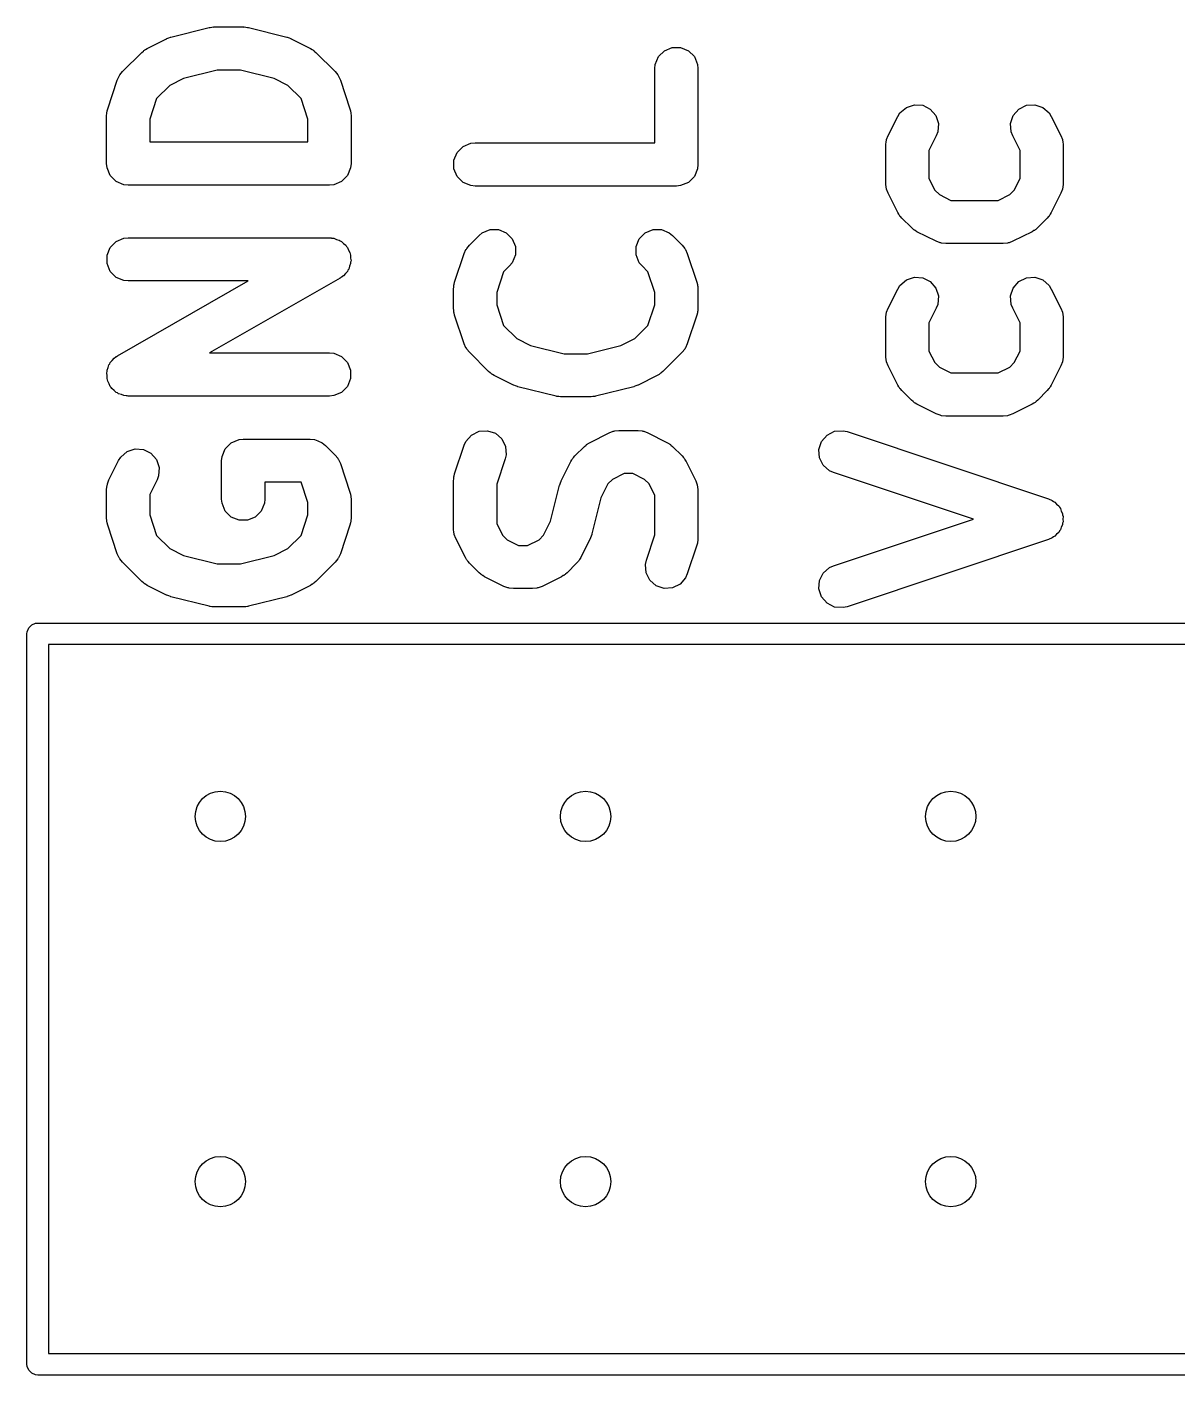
# Model space of a CAD drawing. Extents: x 0.27 to 3.33, y 0.21 to 2.59.
# Drawn here: x 2.517 to 2.832, y 2.217 to 2.5862 of the extents above; entities that cross this region are included whole.
import ezdxf

# ---------------------------------------------------------------- set-up
doc = ezdxf.new("R2010")
doc.units = 0
doc.header["$MEASUREMENT"] = 0
doc.layers.add('BLACK', color=7, linetype='CONTINUOUS')

msp = doc.modelspace()

# ---------------------------------------------------------------- linework, layer by layer
at = {"layer": 'BLACK', "linetype": 'CONTINUOUS'}
for p, q in [((2.55646, 2.58336), (2.56696, 2.58598)), ((2.56696, 2.58598), (2.56716, 2.58601)), ((2.56716, 2.58601), (2.56724, 2.58604)), ((2.56724, 2.58604), (2.56767, 2.58609)), ((2.56767, 2.58609), (2.5681, 2.58615)), ((2.5681, 2.58615), (2.56819, 2.58614)), ((2.56819, 2.58614), (2.56839, 2.58616)), ((2.56839, 2.58616), (2.57626, 2.58616)), ((2.57626, 2.58616), (2.57646, 2.58614)), ((2.57646, 2.58614), (2.57655, 2.58615)), ((2.57655, 2.58615), (2.57698, 2.58609)), ((2.57698, 2.58609), (2.57741, 2.58604)), ((2.57741, 2.58604), (2.5775, 2.58601)), ((2.5775, 2.58601), (2.57769, 2.58598)), ((2.57769, 2.58598), (2.58819, 2.58336)), ((2.5495, 2.57997), (2.55, 2.58028)), ((2.55, 2.58028), (2.55525, 2.58291)), ((2.55525, 2.58291), (2.55533, 2.58294)), ((2.55533, 2.58294), (2.55537, 2.58297)), ((2.55537, 2.58297), (2.55585, 2.58314)), ((2.55585, 2.58314), (2.55633, 2.58332)), ((2.55633, 2.58332), (2.55637, 2.58332)), ((2.55637, 2.58332), (2.55646, 2.58336)), ((2.58819, 2.58336), (2.58828, 2.58332)), ((2.58828, 2.58332), (2.58832, 2.58332)), ((2.58832, 2.58332), (2.5888, 2.58314)), ((2.5888, 2.58314), (2.58928, 2.58297)), ((2.58928, 2.58297), (2.58932, 2.58294)), ((2.58932, 2.58294), (2.5894, 2.58291)), ((2.5894, 2.58291), (2.59465, 2.58028)), ((2.59465, 2.58028), (2.59515, 2.57997)), ((2.6916, 2.57966), (2.69373, 2.58054)), ((2.69373, 2.58054), (2.69604, 2.58054)), ((2.69604, 2.58054), (2.69817, 2.57966)), ((2.54322, 2.57393), (2.54846, 2.57918)), ((2.54846, 2.57918), (2.54892, 2.57955)), ((2.54892, 2.57955), (2.54902, 2.57967)), ((2.54902, 2.57967), (2.5492, 2.57978)), ((2.5492, 2.57978), (2.54936, 2.57991)), ((2.54936, 2.57991), (2.5495, 2.57997)), ((2.59515, 2.57997), (2.59529, 2.57991)), ((2.59529, 2.57991), (2.59545, 2.57978)), ((2.59545, 2.57978), (2.59563, 2.57967)), ((2.59563, 2.57967), (2.59573, 2.57955)), ((2.59573, 2.57955), (2.59619, 2.57918)), ((2.59619, 2.57918), (2.60144, 2.57393)), ((2.68909, 2.5759), (2.68997, 2.57803)), ((2.68997, 2.57803), (2.6916, 2.57966)), ((2.69817, 2.57966), (2.69979, 2.57803)), ((2.69979, 2.57803), (2.70068, 2.5759)), ((2.54226, 2.57268), (2.5424, 2.57284)), ((2.5424, 2.57284), (2.54248, 2.57303)), ((2.54248, 2.57303), (2.54322, 2.57393)), ((2.56912, 2.57435), (2.55995, 2.57205)), ((2.57554, 2.57435), (2.56912, 2.57435)), ((2.5847, 2.57205), (2.57554, 2.57435)), ((2.60144, 2.57393), (2.60217, 2.57303)), ((2.60217, 2.57303), (2.60225, 2.57284)), ((2.60225, 2.57284), (2.60239, 2.57268)), ((2.68898, 2.57475), (2.68909, 2.5759)), ((2.68898, 2.55441), (2.68898, 2.57475)), ((2.70068, 2.5759), (2.70079, 2.57475)), ((2.70079, 2.57475), (2.70079, 2.54851)), ((2.53916, 2.56375), (2.54179, 2.57162)), ((2.54179, 2.57162), (2.54226, 2.57268)), ((2.55614, 2.57015), (2.55255, 2.56656)), ((2.55995, 2.57205), (2.55614, 2.57015)), ((2.58851, 2.57015), (2.5847, 2.57205)), ((2.5921, 2.56656), (2.58851, 2.57015)), ((2.60239, 2.57268), (2.60286, 2.57162)), ((2.60286, 2.57162), (2.60549, 2.56375)), ((2.55255, 2.56656), (2.55067, 2.56092)), ((2.59398, 2.56092), (2.5921, 2.56656)), ((2.53886, 2.56188), (2.53892, 2.56246)), ((2.53886, 2.54875), (2.53886, 2.56188)), ((2.53891, 2.56262), (2.53895, 2.56282)), ((2.53892, 2.56246), (2.53891, 2.56262)), ((2.53895, 2.56282), (2.53897, 2.56303)), ((2.53897, 2.56303), (2.53903, 2.56317)), ((2.53903, 2.56317), (2.53916, 2.56375)), ((2.60549, 2.56375), (2.60562, 2.56317)), ((2.60562, 2.56317), (2.60568, 2.56303)), ((2.60568, 2.56303), (2.6057, 2.56282)), ((2.6057, 2.56282), (2.60574, 2.56262)), ((2.60574, 2.56262), (2.60573, 2.56246)), ((2.60573, 2.56246), (2.60579, 2.56188)), ((2.60579, 2.56188), (2.60579, 2.54875)), ((2.75286, 2.5564), (2.75548, 2.56164)), ((2.75548, 2.56164), (2.7561, 2.56262)), ((2.7561, 2.56262), (2.75784, 2.56413)), ((2.75784, 2.56413), (2.76003, 2.56486)), ((2.76003, 2.56486), (2.76232, 2.5647)), ((2.76232, 2.5647), (2.76438, 2.56367)), ((2.76438, 2.56367), (2.76589, 2.56193)), ((2.76589, 2.56193), (2.76662, 2.55974)), ((2.7864, 2.55974), (2.78713, 2.56193)), ((2.78713, 2.56193), (2.78864, 2.56367)), ((2.78864, 2.56367), (2.7907, 2.5647)), ((2.7907, 2.5647), (2.793, 2.56486)), ((2.793, 2.56486), (2.79518, 2.56413)), ((2.79518, 2.56413), (2.79693, 2.56262)), ((2.79693, 2.56262), (2.79754, 2.56164)), ((2.79754, 2.56164), (2.80017, 2.5564)), ((2.55067, 2.56092), (2.55067, 2.55466)), ((2.59398, 2.55466), (2.59398, 2.56092)), ((2.76662, 2.55974), (2.76646, 2.55744)), ((2.78656, 2.55744), (2.7864, 2.55974)), ((2.55067, 2.55466), (2.59398, 2.55466)), ((2.63649, 2.55342), (2.63861, 2.5543)), ((2.63861, 2.5543), (2.63977, 2.55441)), ((2.63977, 2.55441), (2.68898, 2.55441)), ((2.75223, 2.55375), (2.75235, 2.55491)), ((2.75235, 2.55491), (2.75243, 2.5551)), ((2.75243, 2.5551), (2.75244, 2.55531)), ((2.75244, 2.55531), (2.75286, 2.5564)), ((2.76605, 2.55636), (2.76404, 2.55236)), ((2.76646, 2.55744), (2.76605, 2.55636)), ((2.78698, 2.55636), (2.78656, 2.55744)), ((2.78898, 2.55236), (2.78698, 2.55636)), ((2.80017, 2.5564), (2.80058, 2.55531)), ((2.80058, 2.55531), (2.8006, 2.5551)), ((2.8006, 2.5551), (2.80068, 2.55491)), ((2.80068, 2.55491), (2.80079, 2.55375)), ((2.63397, 2.54966), (2.63486, 2.55179)), ((2.63486, 2.55179), (2.63649, 2.55342)), ((2.75223, 2.54326), (2.75223, 2.55375)), ((2.76404, 2.55236), (2.76404, 2.54465)), ((2.78898, 2.54465), (2.78898, 2.55236)), ((2.80079, 2.55375), (2.80079, 2.54326)), ((2.53897, 2.5476), (2.53886, 2.54875)), ((2.53986, 2.54547), (2.53897, 2.5476)), ((2.60568, 2.5476), (2.60479, 2.54547)), ((2.60579, 2.54875), (2.60568, 2.5476)), ((2.63397, 2.54735), (2.63397, 2.54966)), ((2.63486, 2.54522), (2.63397, 2.54735)), ((2.70068, 2.54735), (2.69979, 2.54522)), ((2.70079, 2.54851), (2.70068, 2.54735)), ((2.54149, 2.54384), (2.53986, 2.54547)), ((2.54361, 2.54296), (2.54149, 2.54384)), ((2.60317, 2.54384), (2.60104, 2.54296)), ((2.60479, 2.54547), (2.60317, 2.54384)), ((2.63649, 2.5436), (2.63486, 2.54522)), ((2.63861, 2.54271), (2.63649, 2.5436)), ((2.69817, 2.5436), (2.69604, 2.54271)), ((2.69979, 2.54522), (2.69817, 2.5436)), ((2.75235, 2.5421), (2.75223, 2.54326)), ((2.76404, 2.54465), (2.76562, 2.5415)), ((2.78741, 2.5415), (2.78898, 2.54465)), ((2.80079, 2.54326), (2.80068, 2.5421)), ((2.54477, 2.54285), (2.54361, 2.54296)), ((2.59988, 2.54285), (2.54477, 2.54285)), ((2.60104, 2.54296), (2.59988, 2.54285)), ((2.63977, 2.5426), (2.63861, 2.54271)), ((2.69488, 2.5426), (2.63977, 2.5426)), ((2.69604, 2.54271), (2.69488, 2.5426)), ((2.75243, 2.54191), (2.75235, 2.5421)), ((2.75244, 2.5417), (2.75243, 2.54191)), ((2.75286, 2.54061), (2.75244, 2.5417)), ((2.75548, 2.53537), (2.75286, 2.54061)), ((2.76562, 2.5415), (2.76689, 2.54024)), ((2.76689, 2.54024), (2.77003, 2.53866)), ((2.78299, 2.53866), (2.78614, 2.54024)), ((2.78614, 2.54024), (2.78741, 2.5415)), ((2.80017, 2.54061), (2.79754, 2.53537)), ((2.80058, 2.5417), (2.80017, 2.54061)), ((2.8006, 2.54191), (2.80058, 2.5417)), ((2.80068, 2.5421), (2.8006, 2.54191)), ((2.77003, 2.53866), (2.78299, 2.53866)), ((2.75579, 2.53487), (2.75548, 2.53537)), ((2.75585, 2.53473), (2.75579, 2.53487)), ((2.75599, 2.53456), (2.75585, 2.53473)), ((2.7561, 2.53439), (2.75599, 2.53456)), ((2.75622, 2.53428), (2.7561, 2.53439)), ((2.75659, 2.53383), (2.75622, 2.53428)), ((2.75921, 2.53121), (2.75659, 2.53383)), ((2.79644, 2.53383), (2.79381, 2.53121)), ((2.79681, 2.53428), (2.79644, 2.53383)), ((2.79693, 2.53439), (2.79681, 2.53428)), ((2.79704, 2.53456), (2.79693, 2.53439)), ((2.79717, 2.53473), (2.79704, 2.53456)), ((2.79723, 2.53487), (2.79717, 2.53473)), ((2.79754, 2.53537), (2.79723, 2.53487)), ((2.54361, 2.5283), (2.54477, 2.52841)), ((2.54477, 2.52841), (2.59988, 2.52841)), ((2.59988, 2.52841), (2.60018, 2.52838)), ((2.60018, 2.52838), (2.6003, 2.5284)), ((2.6003, 2.5284), (2.60045, 2.52836)), ((2.63822, 2.52643), (2.64084, 2.52906)), ((2.64084, 2.52906), (2.64173, 2.52979)), ((2.64173, 2.52979), (2.64386, 2.53068)), ((2.64386, 2.53068), (2.64617, 2.53068)), ((2.64617, 2.53068), (2.6483, 2.52979)), ((2.6483, 2.52979), (2.64993, 2.52816)), ((2.68472, 2.52816), (2.68635, 2.52979)), ((2.68635, 2.52979), (2.68848, 2.53068)), ((2.68848, 2.53068), (2.69079, 2.53068)), ((2.69079, 2.53068), (2.69292, 2.52979)), ((2.69292, 2.52979), (2.69381, 2.52906)), ((2.69381, 2.52906), (2.69644, 2.52643)), ((2.75967, 2.53083), (2.75921, 2.53121)), ((2.75977, 2.53072), (2.75967, 2.53083)), ((2.75995, 2.5306), (2.75977, 2.53072)), ((2.76011, 2.53047), (2.75995, 2.5306)), ((2.76025, 2.53041), (2.76011, 2.53047)), ((2.76075, 2.5301), (2.76025, 2.53041)), ((2.766, 2.52748), (2.76075, 2.5301)), ((2.79228, 2.5301), (2.78703, 2.52748)), ((2.79277, 2.53041), (2.79228, 2.5301)), ((2.79292, 2.53047), (2.79277, 2.53041)), ((2.79308, 2.5306), (2.79292, 2.53047)), ((2.79326, 2.53072), (2.79308, 2.5306)), ((2.79336, 2.53083), (2.79326, 2.53072)), ((2.79381, 2.53121), (2.79336, 2.53083)), ((2.53897, 2.52366), (2.53986, 2.52579)), ((2.53986, 2.52579), (2.54149, 2.52742)), ((2.54149, 2.52742), (2.54361, 2.5283)), ((2.60045, 2.52836), (2.60104, 2.5283)), ((2.60104, 2.5283), (2.60176, 2.528)), ((2.60176, 2.528), (2.60252, 2.52779)), ((2.60252, 2.52779), (2.60282, 2.52756)), ((2.60282, 2.52756), (2.60317, 2.52742)), ((2.60317, 2.52742), (2.60372, 2.52686)), ((2.60372, 2.52686), (2.60434, 2.52638)), ((2.60434, 2.52638), (2.60453, 2.52605)), ((2.60453, 2.52605), (2.60479, 2.52579)), ((2.60479, 2.52579), (2.6051, 2.52506)), ((2.6051, 2.52506), (2.60549, 2.52438)), ((2.63679, 2.52413), (2.63726, 2.52518)), ((2.63726, 2.52518), (2.6374, 2.52534)), ((2.6374, 2.52534), (2.63748, 2.52554)), ((2.63748, 2.52554), (2.63822, 2.52643)), ((2.64993, 2.52816), (2.65081, 2.52604)), ((2.65081, 2.52604), (2.65081, 2.52373)), ((2.68384, 2.52604), (2.68472, 2.52816)), ((2.68384, 2.52373), (2.68384, 2.52604)), ((2.69644, 2.52643), (2.69717, 2.52554)), ((2.69717, 2.52554), (2.69725, 2.52534)), ((2.69725, 2.52534), (2.69739, 2.52518)), ((2.69739, 2.52518), (2.69786, 2.52413)), ((2.76708, 2.52706), (2.766, 2.52748)), ((2.76729, 2.52705), (2.76708, 2.52706)), ((2.76749, 2.52697), (2.76729, 2.52705)), ((2.76864, 2.52685), (2.76749, 2.52697)), ((2.78439, 2.52685), (2.76864, 2.52685)), ((2.78554, 2.52697), (2.78439, 2.52685)), ((2.78573, 2.52705), (2.78554, 2.52697)), ((2.78595, 2.52706), (2.78573, 2.52705)), ((2.78703, 2.52748), (2.78595, 2.52706)), ((2.53897, 2.52136), (2.53897, 2.52366)), ((2.53986, 2.51923), (2.53897, 2.52136)), ((2.60568, 2.52136), (2.60538, 2.52063)), ((2.60549, 2.52438), (2.60553, 2.52401)), ((2.60553, 2.52401), (2.60568, 2.52366)), ((2.60568, 2.52366), (2.60568, 2.52287)), ((2.60568, 2.52287), (2.60578, 2.5221)), ((2.60578, 2.5221), (2.60568, 2.52173)), ((2.60568, 2.52173), (2.60568, 2.52136)), ((2.63416, 2.51625), (2.63679, 2.52413)), ((2.64993, 2.5216), (2.64919, 2.52071)), ((2.65081, 2.52373), (2.64993, 2.5216)), ((2.68472, 2.5216), (2.68384, 2.52373)), ((2.68546, 2.52071), (2.68472, 2.5216)), ((2.69786, 2.52413), (2.70049, 2.51625)), ((2.54149, 2.5176), (2.53986, 2.51923)), ((2.54361, 2.51672), (2.54149, 2.5176)), ((2.60281, 2.51738), (2.567, 2.49692)), ((2.60306, 2.51755), (2.60281, 2.51738)), ((2.60317, 2.5176), (2.60306, 2.51755)), ((2.60328, 2.51771), (2.60317, 2.5176)), ((2.60376, 2.51805), (2.60328, 2.51771)), ((2.60424, 2.51867), (2.60376, 2.51805)), ((2.60479, 2.51923), (2.60424, 2.51867)), ((2.60494, 2.51957), (2.60479, 2.51923)), ((2.60517, 2.51987), (2.60494, 2.51957)), ((2.60538, 2.52063), (2.60517, 2.51987)), ((2.64755, 2.51907), (2.64567, 2.51343)), ((2.64919, 2.52071), (2.64755, 2.51907)), ((2.6871, 2.51907), (2.68546, 2.52071)), ((2.68898, 2.51343), (2.6871, 2.51907)), ((2.75784, 2.51689), (2.76003, 2.51762)), ((2.76003, 2.51762), (2.76232, 2.51746)), ((2.76232, 2.51746), (2.76438, 2.51643)), ((2.78864, 2.51643), (2.7907, 2.51746)), ((2.7907, 2.51746), (2.793, 2.51762)), ((2.793, 2.51762), (2.79518, 2.51689)), ((2.54184, 2.49614), (2.57765, 2.5166)), ((2.54477, 2.5166), (2.54361, 2.51672)), ((2.57765, 2.5166), (2.54477, 2.5166)), ((2.63386, 2.51438), (2.63392, 2.51497)), ((2.63386, 2.50914), (2.63386, 2.51438)), ((2.63391, 2.51512), (2.63395, 2.51533)), ((2.63392, 2.51497), (2.63391, 2.51512)), ((2.63395, 2.51533), (2.63397, 2.51554)), ((2.63397, 2.51554), (2.63403, 2.51568)), ((2.63403, 2.51568), (2.63416, 2.51625)), ((2.70049, 2.51625), (2.70062, 2.51568)), ((2.70062, 2.51568), (2.70068, 2.51554)), ((2.70068, 2.51554), (2.7007, 2.51533)), ((2.7007, 2.51533), (2.70074, 2.51512)), ((2.70074, 2.51512), (2.70073, 2.51497)), ((2.70073, 2.51497), (2.70079, 2.51438)), ((2.70079, 2.51438), (2.70079, 2.50914)), ((2.75286, 2.50915), (2.75548, 2.5144)), ((2.75548, 2.5144), (2.7561, 2.51538)), ((2.7561, 2.51538), (2.75784, 2.51689)), ((2.76438, 2.51643), (2.76589, 2.51468)), ((2.76589, 2.51468), (2.76662, 2.5125)), ((2.7864, 2.5125), (2.78713, 2.51468)), ((2.78713, 2.51468), (2.78864, 2.51643)), ((2.79518, 2.51689), (2.79693, 2.51538)), ((2.79693, 2.51538), (2.79754, 2.5144)), ((2.79754, 2.5144), (2.80017, 2.50915)), ((2.64567, 2.51343), (2.64567, 2.51009)), ((2.64567, 2.51009), (2.64755, 2.50445)), ((2.6871, 2.50445), (2.68898, 2.51009)), ((2.68898, 2.51009), (2.68898, 2.51343)), ((2.76646, 2.5102), (2.76605, 2.50912)), ((2.76662, 2.5125), (2.76646, 2.5102)), ((2.78656, 2.5102), (2.7864, 2.5125)), ((2.78698, 2.50912), (2.78656, 2.5102)), ((2.63392, 2.50855), (2.63386, 2.50914)), ((2.63391, 2.5084), (2.63392, 2.50855)), ((2.63395, 2.50819), (2.63391, 2.5084)), ((2.63397, 2.50798), (2.63395, 2.50819)), ((2.63403, 2.50784), (2.63397, 2.50798)), ((2.63416, 2.50727), (2.63403, 2.50784)), ((2.63679, 2.49939), (2.63416, 2.50727)), ((2.70049, 2.50727), (2.69786, 2.49939)), ((2.70062, 2.50784), (2.70049, 2.50727)), ((2.70068, 2.50798), (2.70062, 2.50784)), ((2.7007, 2.50819), (2.70068, 2.50798)), ((2.70074, 2.5084), (2.7007, 2.50819)), ((2.70079, 2.50914), (2.70073, 2.50855)), ((2.70073, 2.50855), (2.70074, 2.5084)), ((2.75223, 2.50651), (2.75235, 2.50766)), ((2.75223, 2.49601), (2.75223, 2.50651)), ((2.75235, 2.50766), (2.75243, 2.50786)), ((2.75243, 2.50786), (2.75244, 2.50807)), ((2.75244, 2.50807), (2.75286, 2.50915)), ((2.76605, 2.50912), (2.76404, 2.50512)), ((2.78898, 2.50512), (2.78698, 2.50912)), ((2.80017, 2.50915), (2.80058, 2.50807)), ((2.80058, 2.50807), (2.8006, 2.50786)), ((2.8006, 2.50786), (2.80068, 2.50766)), ((2.80068, 2.50766), (2.80079, 2.50651)), ((2.80079, 2.50651), (2.80079, 2.49601)), ((2.64755, 2.50445), (2.65114, 2.50087)), ((2.68351, 2.50087), (2.6871, 2.50445)), ((2.76404, 2.50512), (2.76404, 2.49741)), ((2.78898, 2.49741), (2.78898, 2.50512)), ((2.63726, 2.49834), (2.63679, 2.49939)), ((2.65114, 2.50087), (2.65495, 2.49896)), ((2.65495, 2.49896), (2.66412, 2.49667)), ((2.67054, 2.49667), (2.6797, 2.49896)), ((2.6797, 2.49896), (2.68351, 2.50087)), ((2.69786, 2.49939), (2.69739, 2.49834)), ((2.54041, 2.49485), (2.54089, 2.49547)), ((2.54089, 2.49547), (2.54138, 2.49581)), ((2.54138, 2.49581), (2.54149, 2.49592)), ((2.54149, 2.49592), (2.54159, 2.49597)), ((2.54159, 2.49597), (2.54184, 2.49614)), ((2.567, 2.49692), (2.59988, 2.49692)), ((2.59988, 2.49692), (2.60104, 2.4968)), ((2.60104, 2.4968), (2.60317, 2.49592)), ((2.60317, 2.49592), (2.60479, 2.49429)), ((2.6374, 2.49818), (2.63726, 2.49834)), ((2.63748, 2.49798), (2.6374, 2.49818)), ((2.63822, 2.49709), (2.63748, 2.49798)), ((2.64346, 2.49184), (2.63822, 2.49709)), ((2.66412, 2.49667), (2.67054, 2.49667)), ((2.69644, 2.49709), (2.69119, 2.49184)), ((2.69717, 2.49798), (2.69644, 2.49709)), ((2.69725, 2.49818), (2.69717, 2.49798)), ((2.69739, 2.49834), (2.69725, 2.49818)), ((2.75235, 2.49486), (2.75223, 2.49601)), ((2.76404, 2.49741), (2.76562, 2.49426)), ((2.78741, 2.49426), (2.78898, 2.49741)), ((2.80079, 2.49601), (2.80068, 2.49486)), ((2.53888, 2.49142), (2.53897, 2.49179)), ((2.53897, 2.49216), (2.53927, 2.49289)), ((2.53897, 2.49179), (2.53897, 2.49216)), ((2.53927, 2.49289), (2.53948, 2.49365)), ((2.53948, 2.49365), (2.53971, 2.49395)), ((2.53971, 2.49395), (2.53986, 2.49429)), ((2.53986, 2.49429), (2.54041, 2.49485)), ((2.60479, 2.49429), (2.60568, 2.49216)), ((2.60568, 2.49216), (2.60568, 2.48986)), ((2.64392, 2.49146), (2.64346, 2.49184)), ((2.69119, 2.49184), (2.69073, 2.49146)), ((2.75243, 2.49466), (2.75235, 2.49486)), ((2.75244, 2.49445), (2.75243, 2.49466)), ((2.75286, 2.49337), (2.75244, 2.49445)), ((2.75548, 2.48812), (2.75286, 2.49337)), ((2.76562, 2.49426), (2.76689, 2.49299)), ((2.76689, 2.49299), (2.77003, 2.49142)), ((2.78299, 2.49142), (2.78614, 2.49299)), ((2.78614, 2.49299), (2.78741, 2.49426)), ((2.80017, 2.49337), (2.79754, 2.48812)), ((2.80058, 2.49445), (2.80017, 2.49337)), ((2.8006, 2.49466), (2.80058, 2.49445)), ((2.80068, 2.49486), (2.8006, 2.49466)), ((2.53897, 2.49065), (2.53888, 2.49142)), ((2.53897, 2.48986), (2.53897, 2.49065)), ((2.53912, 2.48951), (2.53897, 2.48986)), ((2.53917, 2.48914), (2.53912, 2.48951)), ((2.53956, 2.48846), (2.53917, 2.48914)), ((2.53986, 2.48773), (2.53956, 2.48846)), ((2.60568, 2.48986), (2.60479, 2.48773)), ((2.64402, 2.49135), (2.64392, 2.49146)), ((2.6442, 2.49123), (2.64402, 2.49135)), ((2.64436, 2.4911), (2.6442, 2.49123)), ((2.6445, 2.49104), (2.64436, 2.4911)), ((2.645, 2.49073), (2.6445, 2.49104)), ((2.65025, 2.48811), (2.645, 2.49073)), ((2.65033, 2.48807), (2.65025, 2.48811)), ((2.65037, 2.48805), (2.65033, 2.48807)), ((2.65085, 2.48787), (2.65037, 2.48805)), ((2.65133, 2.48769), (2.65085, 2.48787)), ((2.6838, 2.48787), (2.68332, 2.48769)), ((2.68428, 2.48805), (2.6838, 2.48787)), ((2.68432, 2.48807), (2.68428, 2.48805)), ((2.6844, 2.48811), (2.68432, 2.48807)), ((2.68965, 2.49073), (2.6844, 2.48811)), ((2.69015, 2.49104), (2.68965, 2.49073)), ((2.69029, 2.4911), (2.69015, 2.49104)), ((2.69045, 2.49123), (2.69029, 2.4911)), ((2.69063, 2.49135), (2.69045, 2.49123)), ((2.69073, 2.49146), (2.69063, 2.49135)), ((2.75579, 2.48763), (2.75548, 2.48812)), ((2.77003, 2.49142), (2.78299, 2.49142)), ((2.79754, 2.48812), (2.79723, 2.48763)), ((2.54012, 2.48746), (2.53986, 2.48773)), ((2.54031, 2.48714), (2.54012, 2.48746)), ((2.54093, 2.48666), (2.54031, 2.48714)), ((2.54149, 2.4861), (2.54093, 2.48666)), ((2.54183, 2.48596), (2.54149, 2.4861)), ((2.54213, 2.48573), (2.54183, 2.48596)), ((2.54289, 2.48552), (2.54213, 2.48573)), ((2.54361, 2.48522), (2.54289, 2.48552)), ((2.5442, 2.48516), (2.54361, 2.48522)), ((2.54435, 2.48512), (2.5442, 2.48516)), ((2.54447, 2.48514), (2.54435, 2.48512)), ((2.54477, 2.48511), (2.54447, 2.48514)), ((2.59988, 2.48511), (2.54477, 2.48511)), ((2.60104, 2.48522), (2.59988, 2.48511)), ((2.60317, 2.4861), (2.60104, 2.48522)), ((2.60479, 2.48773), (2.60317, 2.4861)), ((2.65137, 2.48769), (2.65133, 2.48769)), ((2.65146, 2.48766), (2.65137, 2.48769)), ((2.66196, 2.48503), (2.65146, 2.48766)), ((2.66216, 2.485), (2.66196, 2.48503)), ((2.66224, 2.48497), (2.66216, 2.485)), ((2.66267, 2.48493), (2.66224, 2.48497)), ((2.6631, 2.48486), (2.66267, 2.48493)), ((2.66319, 2.48488), (2.6631, 2.48486)), ((2.66339, 2.48486), (2.66319, 2.48488)), ((2.67126, 2.48486), (2.66339, 2.48486)), ((2.67146, 2.48488), (2.67126, 2.48486)), ((2.67155, 2.48486), (2.67146, 2.48488)), ((2.67198, 2.48493), (2.67155, 2.48486)), ((2.67241, 2.48497), (2.67198, 2.48493)), ((2.6725, 2.485), (2.67241, 2.48497)), ((2.67269, 2.48503), (2.6725, 2.485)), ((2.68319, 2.48766), (2.67269, 2.48503)), ((2.68328, 2.48769), (2.68319, 2.48766)), ((2.68332, 2.48769), (2.68328, 2.48769)), ((2.75585, 2.48748), (2.75579, 2.48763)), ((2.75599, 2.48732), (2.75585, 2.48748)), ((2.7561, 2.48714), (2.75599, 2.48732)), ((2.75622, 2.48704), (2.7561, 2.48714)), ((2.75659, 2.48659), (2.75622, 2.48704)), ((2.75921, 2.48396), (2.75659, 2.48659)), ((2.79644, 2.48659), (2.79381, 2.48396)), ((2.79681, 2.48704), (2.79644, 2.48659)), ((2.79693, 2.48714), (2.79681, 2.48704)), ((2.79704, 2.48732), (2.79693, 2.48714)), ((2.79717, 2.48748), (2.79704, 2.48732)), ((2.79723, 2.48763), (2.79717, 2.48748)), ((2.75967, 2.48359), (2.75921, 2.48396)), ((2.75977, 2.48347), (2.75967, 2.48359)), ((2.75995, 2.48336), (2.75977, 2.48347)), ((2.76011, 2.48323), (2.75995, 2.48336)), ((2.76025, 2.48317), (2.76011, 2.48323)), ((2.76075, 2.48286), (2.76025, 2.48317)), ((2.766, 2.48023), (2.76075, 2.48286)), ((2.79228, 2.48286), (2.78703, 2.48023)), ((2.79277, 2.48317), (2.79228, 2.48286)), ((2.79292, 2.48323), (2.79277, 2.48317)), ((2.79308, 2.48336), (2.79292, 2.48323)), ((2.79326, 2.48347), (2.79308, 2.48336)), ((2.79336, 2.48359), (2.79326, 2.48347)), ((2.79381, 2.48396), (2.79336, 2.48359)), ((2.76708, 2.47982), (2.766, 2.48023)), ((2.76729, 2.4798), (2.76708, 2.47982)), ((2.76749, 2.47972), (2.76729, 2.4798)), ((2.76864, 2.47961), (2.76749, 2.47972)), ((2.78439, 2.47961), (2.76864, 2.47961)), ((2.78554, 2.47972), (2.78439, 2.47961)), ((2.78573, 2.4798), (2.78554, 2.47972)), ((2.78595, 2.47982), (2.78573, 2.4798)), ((2.78703, 2.48023), (2.78595, 2.47982)), ((2.57298, 2.4723), (2.57511, 2.47318)), ((2.57511, 2.47318), (2.57626, 2.4733)), ((2.57626, 2.4733), (2.59464, 2.4733)), ((2.59464, 2.4733), (2.59579, 2.47318)), ((2.59579, 2.47318), (2.59667, 2.47282)), ((2.63726, 2.47269), (2.63877, 2.47443)), ((2.63877, 2.47443), (2.64083, 2.47546)), ((2.64083, 2.47546), (2.64313, 2.47562)), ((2.64313, 2.47562), (2.64532, 2.4749)), ((2.64532, 2.4749), (2.64706, 2.47339)), ((2.64706, 2.47339), (2.64809, 2.47132)), ((2.67125, 2.47242), (2.6765, 2.47505)), ((2.6765, 2.47505), (2.67758, 2.47546)), ((2.67758, 2.47546), (2.67779, 2.47548)), ((2.67779, 2.47548), (2.67798, 2.47556)), ((2.67798, 2.47556), (2.67914, 2.47567)), ((2.67914, 2.47567), (2.68439, 2.47567)), ((2.68439, 2.47567), (2.68554, 2.47556)), ((2.68554, 2.47556), (2.68573, 2.47548)), ((2.68573, 2.47548), (2.68595, 2.47546)), ((2.68595, 2.47546), (2.68703, 2.47505)), ((2.68703, 2.47505), (2.69228, 2.47242)), ((2.73464, 2.47269), (2.73615, 2.47443)), ((2.73615, 2.47443), (2.73821, 2.47546)), ((2.73821, 2.47546), (2.7405, 2.47562)), ((2.7405, 2.47562), (2.74163, 2.47537)), ((2.74163, 2.47537), (2.79675, 2.45699)), ((2.54273, 2.46839), (2.54447, 2.4699)), ((2.54447, 2.4699), (2.54665, 2.47062)), ((2.54665, 2.47062), (2.54895, 2.47046)), ((2.54895, 2.47046), (2.55101, 2.46943)), ((2.55101, 2.46943), (2.55252, 2.46769)), ((2.57047, 2.46854), (2.57135, 2.47067)), ((2.57135, 2.47067), (2.57298, 2.4723)), ((2.59667, 2.47282), (2.59792, 2.4723)), ((2.59792, 2.4723), (2.59881, 2.47157)), ((2.59881, 2.47157), (2.60144, 2.46894)), ((2.63416, 2.46376), (2.63679, 2.47163)), ((2.63679, 2.47163), (2.63726, 2.47269)), ((2.64809, 2.47132), (2.64825, 2.46903)), ((2.66709, 2.46869), (2.66971, 2.47132)), ((2.66971, 2.47132), (2.67016, 2.47169)), ((2.67016, 2.47169), (2.67027, 2.47181)), ((2.67027, 2.47181), (2.67044, 2.47192)), ((2.67044, 2.47192), (2.67061, 2.47205)), ((2.67061, 2.47205), (2.67075, 2.47211)), ((2.67075, 2.47211), (2.67125, 2.47242)), ((2.69228, 2.47242), (2.69277, 2.47211)), ((2.69277, 2.47211), (2.69292, 2.47205)), ((2.69292, 2.47205), (2.69308, 2.47192)), ((2.69308, 2.47192), (2.69326, 2.47181)), ((2.69326, 2.47181), (2.69336, 2.47169)), ((2.69336, 2.47169), (2.69381, 2.47132)), ((2.69381, 2.47132), (2.69644, 2.46869)), ((2.73391, 2.4705), (2.73464, 2.47269)), ((2.73407, 2.46821), (2.73391, 2.4705)), ((2.53948, 2.46216), (2.54211, 2.46741)), ((2.54211, 2.46741), (2.54273, 2.46839)), ((2.55252, 2.46769), (2.55325, 2.4655)), ((2.57036, 2.46739), (2.57047, 2.46854)), ((2.57036, 2.45689), (2.57036, 2.46739)), ((2.60144, 2.46894), (2.60217, 2.46805)), ((2.60217, 2.46805), (2.60225, 2.46785)), ((2.60225, 2.46785), (2.60239, 2.46769)), ((2.60239, 2.46769), (2.60286, 2.46663)), ((2.60286, 2.46663), (2.60549, 2.45876)), ((2.64799, 2.4679), (2.64567, 2.46093)), ((2.64825, 2.46903), (2.64799, 2.4679)), ((2.66336, 2.46191), (2.66598, 2.46716)), ((2.66598, 2.46716), (2.66629, 2.46765)), ((2.66629, 2.46765), (2.66635, 2.4678)), ((2.66635, 2.4678), (2.66649, 2.46796)), ((2.66649, 2.46796), (2.6666, 2.46814)), ((2.6666, 2.46814), (2.66671, 2.46824)), ((2.66671, 2.46824), (2.66709, 2.46869)), ((2.69644, 2.46869), (2.69681, 2.46824)), ((2.69681, 2.46824), (2.69693, 2.46814)), ((2.69693, 2.46814), (2.69704, 2.46796)), ((2.69704, 2.46796), (2.69717, 2.4678)), ((2.69717, 2.4678), (2.69723, 2.46765)), ((2.69723, 2.46765), (2.69754, 2.46716)), ((2.69754, 2.46716), (2.70017, 2.46191)), ((2.7351, 2.46614), (2.73407, 2.46821)), ((2.73684, 2.46463), (2.7351, 2.46614)), ((2.53907, 2.46108), (2.53948, 2.46216)), ((2.55267, 2.46212), (2.55067, 2.45812)), ((2.55309, 2.46321), (2.55267, 2.46212)), ((2.55325, 2.4655), (2.55309, 2.46321)), ((2.63386, 2.46189), (2.63392, 2.46247)), ((2.63391, 2.46263), (2.63395, 2.46283)), ((2.63392, 2.46247), (2.63391, 2.46263)), ((2.63395, 2.46283), (2.63397, 2.46304)), ((2.63397, 2.46304), (2.63403, 2.46319)), ((2.63403, 2.46319), (2.63416, 2.46376)), ((2.67739, 2.46229), (2.67612, 2.46102)), ((2.68053, 2.46386), (2.67739, 2.46229)), ((2.68299, 2.46386), (2.68053, 2.46386)), ((2.68614, 2.46229), (2.68299, 2.46386)), ((2.68741, 2.46102), (2.68614, 2.46229)), ((2.7379, 2.46416), (2.73684, 2.46463)), ((2.77621, 2.45139), (2.7379, 2.46416)), ((2.53886, 2.45952), (2.53897, 2.46067)), ((2.53886, 2.45164), (2.53886, 2.45952)), ((2.53897, 2.46067), (2.53906, 2.46086)), ((2.53906, 2.46086), (2.53907, 2.46108)), ((2.59213, 2.46148), (2.58217, 2.46148)), ((2.58217, 2.46148), (2.58217, 2.45689)), ((2.59398, 2.45593), (2.59213, 2.46148)), ((2.60549, 2.45876), (2.60562, 2.45819)), ((2.63386, 2.44877), (2.63386, 2.46189)), ((2.64567, 2.46093), (2.64567, 2.45016)), ((2.66044, 2.45083), (2.66291, 2.4607)), ((2.66291, 2.4607), (2.66294, 2.46078)), ((2.66294, 2.46083), (2.66313, 2.46131)), ((2.66294, 2.46078), (2.66294, 2.46083)), ((2.66313, 2.46131), (2.6633, 2.46179)), ((2.6633, 2.46179), (2.66332, 2.46182)), ((2.66332, 2.46182), (2.66336, 2.46191)), ((2.67612, 2.46102), (2.67421, 2.45721)), ((2.68898, 2.45787), (2.68741, 2.46102)), ((2.70017, 2.46191), (2.70058, 2.46083)), ((2.70058, 2.46083), (2.7006, 2.46061)), ((2.7006, 2.46061), (2.70068, 2.46042)), ((2.70068, 2.46042), (2.70079, 2.45927)), ((2.70079, 2.45927), (2.70079, 2.44614)), ((2.55067, 2.45812), (2.55067, 2.4526)), ((2.57047, 2.45574), (2.57036, 2.45689)), ((2.57135, 2.45361), (2.57047, 2.45574)), ((2.58205, 2.45574), (2.58117, 2.45361)), ((2.58217, 2.45689), (2.58205, 2.45574)), ((2.59398, 2.4526), (2.59398, 2.45593)), ((2.60562, 2.45819), (2.60568, 2.45804)), ((2.60568, 2.45804), (2.6057, 2.45783)), ((2.6057, 2.45783), (2.60574, 2.45763)), ((2.60574, 2.45763), (2.60573, 2.45747)), ((2.60573, 2.45747), (2.60579, 2.45689)), ((2.60579, 2.45689), (2.60579, 2.45164)), ((2.67421, 2.45721), (2.67174, 2.44734)), ((2.68898, 2.4471), (2.68898, 2.45787)), ((2.79675, 2.45699), (2.79781, 2.45652)), ((2.79781, 2.45652), (2.79813, 2.45625)), ((2.79813, 2.45625), (2.79851, 2.45606)), ((2.79851, 2.45606), (2.79899, 2.4555)), ((2.79899, 2.4555), (2.79955, 2.45501)), ((2.79955, 2.45501), (2.79974, 2.45464)), ((2.79974, 2.45464), (2.80001, 2.45432)), ((2.53892, 2.45106), (2.53886, 2.45164)), ((2.53891, 2.4509), (2.53892, 2.45106)), ((2.53895, 2.4507), (2.53891, 2.4509)), ((2.55067, 2.4526), (2.55255, 2.44696)), ((2.57298, 2.45198), (2.57135, 2.45361)), ((2.57511, 2.4511), (2.57298, 2.45198)), ((2.57741, 2.4511), (2.57511, 2.4511)), ((2.57954, 2.45198), (2.57741, 2.4511)), ((2.58117, 2.45361), (2.57954, 2.45198)), ((2.5921, 2.44696), (2.59398, 2.4526)), ((2.60574, 2.4509), (2.6057, 2.4507)), ((2.60579, 2.45164), (2.60573, 2.45106)), ((2.60573, 2.45106), (2.60574, 2.4509)), ((2.7379, 2.43862), (2.77621, 2.45139)), ((2.80001, 2.45432), (2.80025, 2.45361)), ((2.80025, 2.45361), (2.80058, 2.45295)), ((2.80058, 2.45295), (2.80061, 2.45253)), ((2.80061, 2.45253), (2.80074, 2.45213)), ((2.80074, 2.45213), (2.80069, 2.45139)), ((2.80069, 2.45139), (2.80074, 2.45065)), ((2.53897, 2.45049), (2.53895, 2.4507)), ((2.53903, 2.45035), (2.53897, 2.45049)), ((2.53916, 2.44977), (2.53903, 2.45035)), ((2.54179, 2.4419), (2.53916, 2.44977)), ((2.60549, 2.44977), (2.60286, 2.4419)), ((2.60562, 2.45035), (2.60549, 2.44977)), ((2.60568, 2.45049), (2.60562, 2.45035)), ((2.6057, 2.4507), (2.60568, 2.45049)), ((2.63397, 2.44762), (2.63386, 2.44877)), ((2.63406, 2.44742), (2.63397, 2.44762)), ((2.63407, 2.44721), (2.63406, 2.44742)), ((2.63448, 2.44613), (2.63407, 2.44721)), ((2.64567, 2.45016), (2.64724, 2.44702)), ((2.65853, 2.44702), (2.66044, 2.45083)), ((2.67171, 2.44721), (2.67153, 2.44673)), ((2.67174, 2.44734), (2.67171, 2.44725)), ((2.67171, 2.44725), (2.67171, 2.44721)), ((2.79899, 2.44729), (2.79851, 2.44673)), ((2.79955, 2.44777), (2.79899, 2.44729)), ((2.79974, 2.44815), (2.79955, 2.44777)), ((2.80001, 2.44847), (2.79974, 2.44815)), ((2.80025, 2.44917), (2.80001, 2.44847)), ((2.80058, 2.44983), (2.80025, 2.44917)), ((2.80061, 2.45025), (2.80058, 2.44983)), ((2.80074, 2.45065), (2.80061, 2.45025)), ((2.55255, 2.44696), (2.55614, 2.44337)), ((2.58851, 2.44337), (2.5921, 2.44696)), ((2.63711, 2.44088), (2.63448, 2.44613)), ((2.64724, 2.44702), (2.64851, 2.44575)), ((2.64851, 2.44575), (2.65166, 2.44417)), ((2.65166, 2.44417), (2.65412, 2.44417)), ((2.65412, 2.44417), (2.65727, 2.44575)), ((2.65727, 2.44575), (2.65853, 2.44702)), ((2.6713, 2.44613), (2.66867, 2.44088)), ((2.67133, 2.44621), (2.6713, 2.44613)), ((2.67135, 2.44625), (2.67133, 2.44621)), ((2.67153, 2.44673), (2.67135, 2.44625)), ((2.68666, 2.44014), (2.68898, 2.4471)), ((2.70049, 2.44428), (2.69786, 2.4364)), ((2.70062, 2.44485), (2.70049, 2.44428)), ((2.70068, 2.44499), (2.70062, 2.44485)), ((2.7007, 2.4452), (2.70068, 2.44499)), ((2.70074, 2.4454), (2.7007, 2.4452)), ((2.70079, 2.44614), (2.70073, 2.44556)), ((2.70073, 2.44556), (2.70074, 2.4454)), ((2.79675, 2.44579), (2.74163, 2.42742)), ((2.79781, 2.44626), (2.79675, 2.44579)), ((2.79813, 2.44654), (2.79781, 2.44626)), ((2.79851, 2.44673), (2.79813, 2.44654)), ((2.54226, 2.44084), (2.54179, 2.4419)), ((2.5424, 2.44068), (2.54226, 2.44084)), ((2.54248, 2.44049), (2.5424, 2.44068)), ((2.54322, 2.43959), (2.54248, 2.44049)), ((2.55614, 2.44337), (2.55995, 2.44147)), ((2.55995, 2.44147), (2.56912, 2.43917)), ((2.57554, 2.43917), (2.5847, 2.44147)), ((2.5847, 2.44147), (2.58851, 2.44337)), ((2.60217, 2.44049), (2.60144, 2.43959)), ((2.60225, 2.44068), (2.60217, 2.44049)), ((2.60239, 2.44084), (2.60225, 2.44068)), ((2.60286, 2.4419), (2.60239, 2.44084)), ((2.63742, 2.44038), (2.63711, 2.44088)), ((2.63748, 2.44024), (2.63742, 2.44038)), ((2.63761, 2.44008), (2.63748, 2.44024)), ((2.63773, 2.4399), (2.63761, 2.44008)), ((2.63784, 2.4398), (2.63773, 2.4399)), ((2.66805, 2.4399), (2.66794, 2.4398)), ((2.66817, 2.44008), (2.66805, 2.4399)), ((2.6683, 2.44024), (2.66817, 2.44008)), ((2.66836, 2.44038), (2.6683, 2.44024)), ((2.66867, 2.44088), (2.66836, 2.44038)), ((2.6864, 2.43901), (2.68666, 2.44014)), ((2.54846, 2.43434), (2.54322, 2.43959)), ((2.56912, 2.43917), (2.57554, 2.43917)), ((2.60144, 2.43959), (2.59619, 2.43434)), ((2.63822, 2.43934), (2.63784, 2.4398)), ((2.64084, 2.43672), (2.63822, 2.43934)), ((2.64129, 2.43635), (2.64084, 2.43672)), ((2.64139, 2.43623), (2.64129, 2.43635)), ((2.64157, 2.43612), (2.64139, 2.43623)), ((2.66438, 2.43623), (2.66421, 2.43612)), ((2.66449, 2.43635), (2.66438, 2.43623)), ((2.66494, 2.43672), (2.66449, 2.43635)), ((2.66756, 2.43934), (2.66494, 2.43672)), ((2.66794, 2.4398), (2.66756, 2.43934)), ((2.68656, 2.43671), (2.6864, 2.43901)), ((2.68759, 2.43465), (2.68656, 2.43671)), ((2.69786, 2.4364), (2.69739, 2.43534)), ((2.73407, 2.43458), (2.7351, 2.43664)), ((2.7351, 2.43664), (2.73684, 2.43815)), ((2.73684, 2.43815), (2.7379, 2.43862)), ((2.54892, 2.43397), (2.54846, 2.43434)), ((2.54902, 2.43385), (2.54892, 2.43397)), ((2.5492, 2.43374), (2.54902, 2.43385)), ((2.54936, 2.43361), (2.5492, 2.43374)), ((2.5495, 2.43355), (2.54936, 2.43361)), ((2.55, 2.43324), (2.5495, 2.43355)), ((2.55525, 2.43061), (2.55, 2.43324)), ((2.59465, 2.43324), (2.5894, 2.43061)), ((2.59515, 2.43355), (2.59465, 2.43324)), ((2.59529, 2.43361), (2.59515, 2.43355)), ((2.59545, 2.43374), (2.59529, 2.43361)), ((2.59563, 2.43385), (2.59545, 2.43374)), ((2.59573, 2.43397), (2.59563, 2.43385)), ((2.59619, 2.43434), (2.59573, 2.43397)), ((2.64173, 2.43598), (2.64157, 2.43612)), ((2.64188, 2.43592), (2.64173, 2.43598)), ((2.64237, 2.43561), (2.64188, 2.43592)), ((2.64762, 2.43299), (2.64237, 2.43561)), ((2.64871, 2.43257), (2.64762, 2.43299)), ((2.64892, 2.43256), (2.64871, 2.43257)), ((2.64911, 2.43248), (2.64892, 2.43256)), ((2.65027, 2.43236), (2.64911, 2.43248)), ((2.65667, 2.43248), (2.65551, 2.43236)), ((2.65686, 2.43256), (2.65667, 2.43248)), ((2.65707, 2.43257), (2.65686, 2.43256)), ((2.65816, 2.43299), (2.65707, 2.43257)), ((2.6634, 2.43561), (2.65816, 2.43299)), ((2.6639, 2.43592), (2.6634, 2.43561)), ((2.66404, 2.43598), (2.6639, 2.43592)), ((2.66421, 2.43612), (2.66404, 2.43598)), ((2.68934, 2.43314), (2.68759, 2.43465)), ((2.69152, 2.43241), (2.68934, 2.43314)), ((2.69382, 2.43257), (2.69152, 2.43241)), ((2.69588, 2.4336), (2.69382, 2.43257)), ((2.69739, 2.43534), (2.69588, 2.4336)), ((2.73391, 2.43228), (2.73407, 2.43458)), ((2.55533, 2.43058), (2.55525, 2.43061)), ((2.55537, 2.43055), (2.55533, 2.43058)), ((2.55585, 2.43038), (2.55537, 2.43055)), ((2.55633, 2.4302), (2.55585, 2.43038)), ((2.55637, 2.43019), (2.55633, 2.4302)), ((2.55646, 2.43016), (2.55637, 2.43019)), ((2.56696, 2.42754), (2.55646, 2.43016)), ((2.58819, 2.43016), (2.57769, 2.42754)), ((2.58828, 2.43019), (2.58819, 2.43016)), ((2.58832, 2.4302), (2.58828, 2.43019)), ((2.5888, 2.43038), (2.58832, 2.4302)), ((2.58928, 2.43055), (2.5888, 2.43038)), ((2.58932, 2.43058), (2.58928, 2.43055)), ((2.5894, 2.43061), (2.58932, 2.43058)), ((2.65551, 2.43236), (2.65027, 2.43236)), ((2.73464, 2.4301), (2.73391, 2.43228)), ((2.73615, 2.42835), (2.73464, 2.4301)), ((2.56716, 2.42751), (2.56696, 2.42754)), ((2.56724, 2.42748), (2.56716, 2.42751)), ((2.56767, 2.42743), (2.56724, 2.42748)), ((2.5681, 2.42737), (2.56767, 2.42743)), ((2.56819, 2.42738), (2.5681, 2.42737)), ((2.56839, 2.42736), (2.56819, 2.42738)), ((2.57626, 2.42736), (2.56839, 2.42736)), ((2.57646, 2.42738), (2.57626, 2.42736)), ((2.57655, 2.42737), (2.57646, 2.42738)), ((2.57698, 2.42743), (2.57655, 2.42737)), ((2.57741, 2.42748), (2.57698, 2.42743)), ((2.5775, 2.42751), (2.57741, 2.42748)), ((2.57769, 2.42754), (2.5775, 2.42751)), ((2.73821, 2.42732), (2.73615, 2.42835)), ((2.7405, 2.42716), (2.73821, 2.42732)), ((2.74163, 2.42742), (2.7405, 2.42716)), ((2.5171, 2.42058), (2.51754, 2.42164)), ((2.51754, 2.42164), (2.51836, 2.42246)), ((2.51836, 2.42246), (2.51942, 2.4229)), ((2.51942, 2.4229), (2.52, 2.42295)), ((2.52, 2.42295), (3.02, 2.42295)), ((2.51705, 2.42), (2.5171, 2.42058)), ((2.51705, 2.22), (2.51705, 2.42)), ((2.52295, 2.41705), (2.52295, 2.22295)), ((3.01705, 2.41705), (2.52295, 2.41705)), ((2.52295, 2.22295), (3.01705, 2.22295)), ((2.5171, 2.21942), (2.51705, 2.22)), ((2.51754, 2.21836), (2.5171, 2.21942)), ((2.51836, 2.21754), (2.51754, 2.21836)), ((2.51942, 2.2171), (2.51836, 2.21754)), ((2.52, 2.21705), (2.51942, 2.2171)), ((3.02, 2.21705), (2.52, 2.21705))]:
    msp.add_line(p, q, dxfattribs=at)
at = {"layer": 'BLACK'}
for centre in [(2.57, 2.37), (2.67, 2.37), (2.77, 2.37), (2.57, 2.27), (2.67, 2.27), (2.77, 2.27)]:
    msp.add_circle(centre, 0.00689, dxfattribs=at)

doc.saveas('drawing.dxf')
